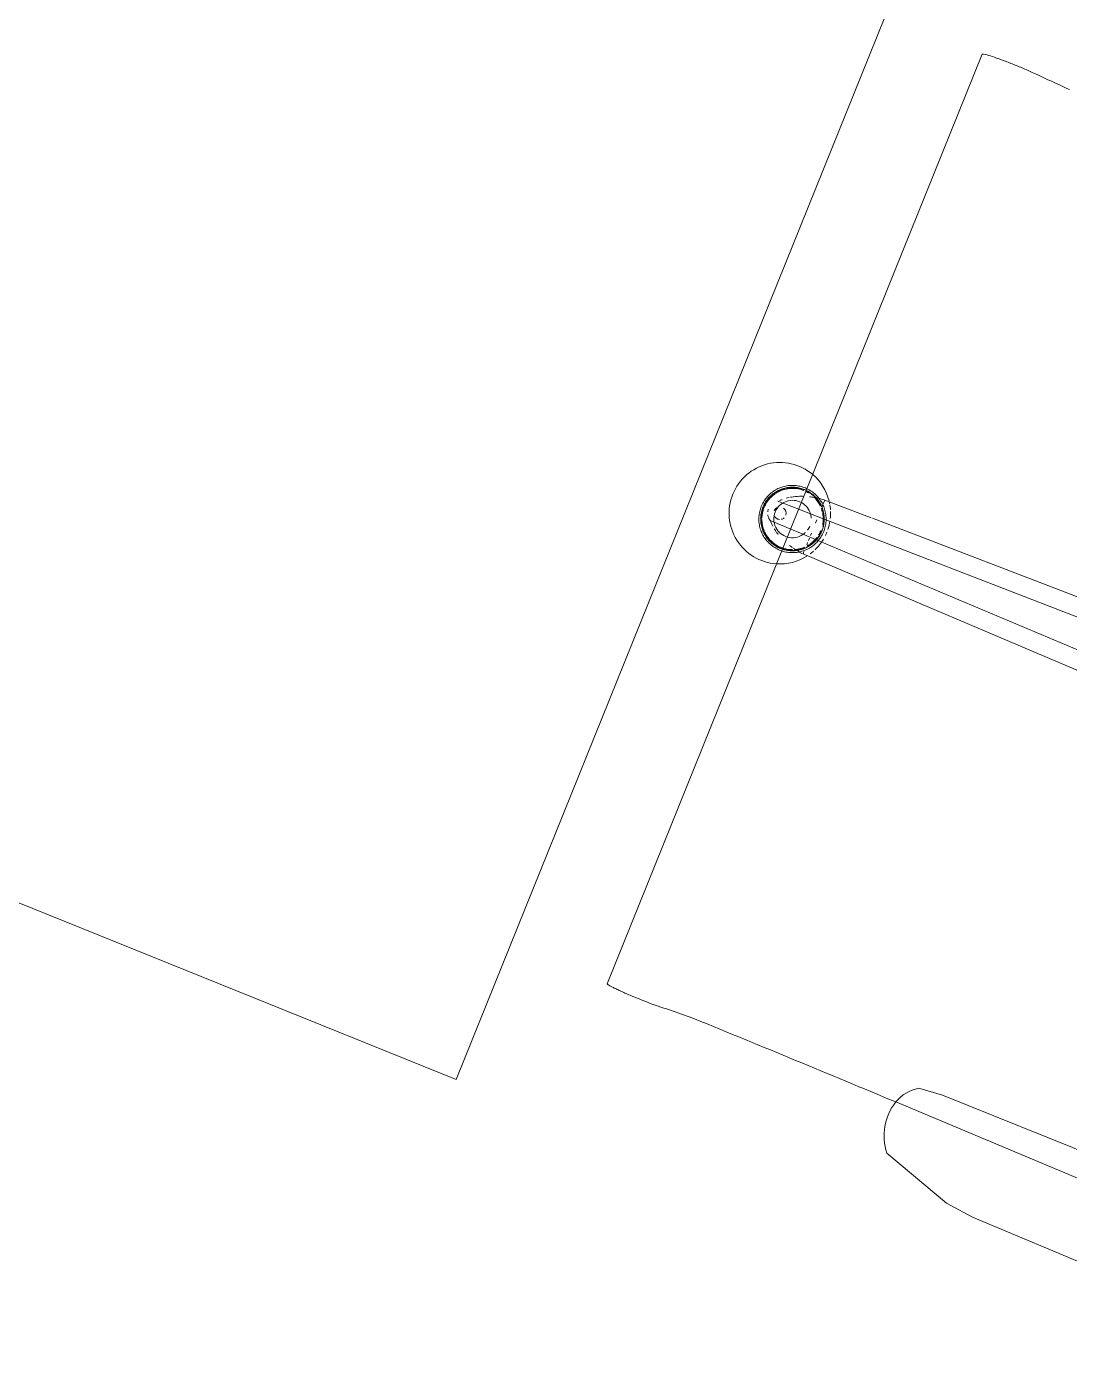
# Model space of a CAD drawing. Header units: inches. Extents: x -13 to 4331, y -638 to 2885.
# Drawn here: x 2852.53 to 2873.71, y 1474.38 to 1501.25 of the extents above; entities that cross this region are included whole.
import ezdxf

# ---------------------------------------------------------------- set-up
doc = ezdxf.new("R2010")
doc.units = ezdxf.units.IN
doc.header["$MEASUREMENT"] = 0
doc.layers.add('I-FURN', color=30, linetype='Continuous', lineweight=9)

# ---------------------------------------------------------------- blocks, each defined once
blk = doc.blocks.new('Furniture 71 - Furniture 50-5502877-FIRST FLOOR POWER _ SIGNAL')
at = {"layer": 'I-FURN'}
for p, q in [((2852.991, 1481.254), (2897.304, 1591.034)), ((2897.304, 1591.034), (2852.991, 1481.254)), ((2814.044, 1496.976), (2852.991, 1481.254)), ((2852.991, 1481.254), (2814.044, 1496.976))]:
    blk.add_line(p, q, dxfattribs=at)
blk = doc.blocks.new('HermanMiller_Collection_Eames_SoftPad_SideChair - Arms Swivel Base-V23-FIRST FLOOR POWER _ SIGNAL')
at = {"layer": 'I-FURN'}
for p, q in [((3.825, 11.821), (-3.174, 11.916)), ((4.418, 11.759), (3.825, 11.821)), ((5.925, 11.269), (4.418, 11.759)), ((6.145, 10.239), (-1.516, 10.346)), ((12.475, -10.136), (12.475, 10.205)), ((-2.766, 9.753), (5.318, 9.753)), ((5.318, 9.753), (5.815, 9.806)), ((0.824, 0.824), (12.054, 0.631)), ((12.054, 0.631), (12.054, 0.58)), ((12.185, 0.65), (12.162, 0.636)), ((12.209, 0.662), (12.185, 0.65)), ((12.234, 0.674), (12.209, 0.662)), ((12.258, 0.261), (1.453, 0.422)), ((12.025, 0.47), (12.008, 0.45)), ((12.042, 0.49), (12.025, 0.47)), ((12.054, 0.433), (12.054, 0.38)), ((12.054, 0.336), (12.054, 0.284)), ((11.874, 0.002), (11.877, -0.024)), ((11.879, 0.145), (11.875, 0.119)), ((11.883, 0.17), (11.879, 0.145)), ((12.054, 0.225), (12.054, 0.176)), ((12.475, 0.258), (12.258, 0.261)), ((12.928, 0.251), (12.475, 0.258)), ((6.161, -0.271), (12.273, -0.18)), ((11.914, -0.174), (11.923, -0.198)), ((12.054, -0.044), (12.054, -0.118)), ((12.273, -0.18), (12.475, -0.177)), ((12.475, -0.177), (12.928, -0.17)), ((12.054, -0.397), (12.054, -0.487)), ((12.054, -0.499), (12.054, -0.55)), ((12.105, -0.49), (12.127, -0.506)), ((12.237, -0.528), (12.26, -0.539)), ((11.017, -0.568), (0.827, -0.743)), ((12.054, -0.55), (11.046, -0.567)), ((12.26, -0.539), (12.284, -0.549)), ((12.284, -0.549), (12.308, -0.558)), ((12.358, -0.572), (12.383, -0.578)), ((12.375, -0.614), (12.402, -0.619)), ((12.402, -0.619), (12.429, -0.624))]:
    blk.add_line(p, q, dxfattribs=at)
at = {"layer": 'I-FURN', "flags": 128}
for points in [[(12.095, 0.589), (12.074, 0.572), (12.053, 0.553), (12.034, 0.534), (12.015, 0.515), (11.997, 0.494), (11.979, 0.473), (11.963, 0.451), (11.948, 0.429), (11.933, 0.405), (11.92, 0.382), (11.907, 0.358), (11.895, 0.333), (11.885, 0.308), (11.875, 0.282), (11.866, 0.256), (11.859, 0.23), (11.852, 0.204), (11.847, 0.177), (11.842, 0.15), (11.839, 0.123), (11.837, 0.095), (11.836, 0.068), (11.835, 0.053)], [(12.474, 0.698), (12.448, 0.696), (12.422, 0.692), (12.397, 0.688), (12.371, 0.683), (12.346, 0.676), (12.322, 0.669), (12.297, 0.661), (12.273, 0.651), (12.249, 0.641), (12.226, 0.63), (12.203, 0.618), (12.181, 0.605), (12.159, 0.591), (12.138, 0.576), (12.117, 0.56), (12.097, 0.544), (12.078, 0.527), (12.06, 0.509), (12.042, 0.49)], [(12.162, 0.636), (12.139, 0.621), (12.116, 0.606), (12.095, 0.589)], [(12.471, 0.735), (12.444, 0.732), (12.417, 0.729), (12.39, 0.724), (12.363, 0.718), (12.337, 0.712), (12.31, 0.704), (12.285, 0.695), (12.259, 0.685), (12.234, 0.674)], [(13.201, 0.053), (13.2, 0.081), (13.199, 0.108), (13.196, 0.135), (13.192, 0.162), (13.187, 0.189), (13.181, 0.216), (13.174, 0.242), (13.166, 0.268), (13.157, 0.294), (13.147, 0.319), (13.136, 0.344), (13.124, 0.369), (13.111, 0.393), (13.097, 0.416), (13.082, 0.439), (13.066, 0.461), (13.049, 0.483), (13.032, 0.504), (13.013, 0.524), (12.994, 0.543), (12.974, 0.562), (12.953, 0.58), (12.932, 0.597), (12.91, 0.613), (12.887, 0.628), (12.864, 0.642), (12.84, 0.656), (12.816, 0.668), (12.791, 0.679), (12.766, 0.69), (12.74, 0.699), (12.714, 0.708), (12.688, 0.715), (12.661, 0.721), (12.634, 0.726), (12.607, 0.73), (12.58, 0.733), (12.553, 0.735), (12.526, 0.736), (12.498, 0.736), (12.471, 0.735)], [(13.164, 0.053), (13.164, 0.079), (13.162, 0.105), (13.16, 0.131), (13.156, 0.156), (13.151, 0.182), (13.146, 0.207), (13.139, 0.232), (13.132, 0.257), (13.123, 0.281), (13.113, 0.305), (13.103, 0.329), (13.091, 0.352), (13.079, 0.374), (13.066, 0.397), (13.051, 0.418), (13.036, 0.439), (13.021, 0.46), (13.004, 0.479), (12.987, 0.499), (12.968, 0.517), (12.949, 0.535), (12.93, 0.551), (12.91, 0.567), (12.889, 0.583), (12.867, 0.597), (12.845, 0.611), (12.823, 0.623), (12.8, 0.635), (12.776, 0.646), (12.752, 0.656), (12.728, 0.665), (12.703, 0.672), (12.679, 0.679), (12.653, 0.685), (12.628, 0.69), (12.602, 0.694), (12.577, 0.697), (12.551, 0.699), (12.525, 0.699), (12.499, 0.699), (12.474, 0.698)], [(12.008, 0.45), (11.993, 0.43), (11.978, 0.408), (11.965, 0.387), (11.952, 0.364), (11.94, 0.341), (11.929, 0.318), (11.919, 0.294), (11.909, 0.27), (11.901, 0.245), (11.894, 0.221), (11.888, 0.195), (11.883, 0.17)], [(11.835, 0.053), (11.836, 0.026), (11.838, -0.001), (11.84, -0.028), (11.844, -0.055), (11.849, -0.082), (11.855, -0.109), (11.862, -0.135), (11.87, -0.161), (11.879, -0.187), (11.889, -0.212), (11.9, -0.237), (11.913, -0.262), (11.926, -0.286), (11.94, -0.309), (11.955, -0.332), (11.971, -0.354), (11.987, -0.376), (12.005, -0.397), (12.023, -0.417), (12.043, -0.436), (12.062, -0.455), (12.083, -0.473), (12.105, -0.49)], [(11.875, 0.119), (11.873, 0.093), (11.872, 0.067), (11.872, 0.053)], [(11.872, 0.053), (11.873, 0.028), (11.874, 0.002)], [(12.484, -0.628), (12.511, -0.629), (12.538, -0.629), (12.565, -0.628), (12.593, -0.625), (12.62, -0.622), (12.647, -0.617), (12.673, -0.611), (12.7, -0.605), (12.726, -0.597), (12.752, -0.588), (12.777, -0.578), (12.802, -0.567), (12.827, -0.556), (12.851, -0.543), (12.875, -0.529), (12.898, -0.514), (12.92, -0.499), (12.942, -0.482), (12.963, -0.465), (12.983, -0.447), (13.003, -0.428), (13.022, -0.408), (13.04, -0.387), (13.057, -0.366), (13.073, -0.344), (13.089, -0.322), (13.103, -0.299), (13.117, -0.275), (13.13, -0.251), (13.141, -0.226), (13.152, -0.201), (13.162, -0.175), (13.17, -0.149), (13.178, -0.123), (13.184, -0.097), (13.19, -0.07), (13.194, -0.043), (13.198, -0.016), (13.2, 0.011), (13.201, 0.039), (13.201, 0.053)], [(12.485, -0.592), (12.511, -0.593), (12.537, -0.592), (12.563, -0.591), (12.589, -0.589), (12.614, -0.585), (12.64, -0.581), (12.665, -0.576), (12.69, -0.569), (12.715, -0.562), (12.739, -0.554), (12.763, -0.544), (12.787, -0.534), (12.81, -0.523), (12.833, -0.511), (12.855, -0.498), (12.877, -0.484), (12.898, -0.469), (12.919, -0.453), (12.939, -0.437), (12.958, -0.42), (12.977, -0.402), (12.995, -0.383), (13.012, -0.364), (13.028, -0.343), (13.043, -0.323), (13.058, -0.301), (13.072, -0.28), (13.085, -0.257), (13.097, -0.234), (13.108, -0.211), (13.118, -0.187), (13.127, -0.163), (13.135, -0.138), (13.142, -0.114), (13.149, -0.089), (13.154, -0.063), (13.158, -0.038), (13.161, -0.012), (13.163, 0.014), (13.164, 0.04), (13.164, 0.053)], [(11.877, -0.024), (11.88, -0.049), (11.885, -0.075), (11.891, -0.1), (11.897, -0.125), (11.905, -0.15), (11.914, -0.174)], [(11.923, -0.198), (11.934, -0.222), (11.945, -0.245), (11.958, -0.268), (11.971, -0.29), (11.985, -0.311), (12, -0.332), (12.016, -0.353), (12.032, -0.373)], [(12.032, -0.373), (12.05, -0.392), (12.068, -0.41), (12.087, -0.428), (12.107, -0.445), (12.127, -0.461), (12.148, -0.476), (12.169, -0.49), (12.191, -0.504), (12.214, -0.516), (12.237, -0.528)], [(12.127, -0.506), (12.149, -0.521), (12.173, -0.535), (12.196, -0.549), (12.221, -0.561), (12.246, -0.573), (12.271, -0.583), (12.296, -0.592), (12.322, -0.601), (12.349, -0.608), (12.375, -0.614)], [(12.308, -0.558), (12.333, -0.565), (12.358, -0.572)], [(12.383, -0.578), (12.408, -0.583), (12.434, -0.587), (12.46, -0.59), (12.485, -0.592)], [(12.429, -0.624), (12.456, -0.627), (12.484, -0.628)]]:
    blk.add_lwpolyline(points, dxfattribs=at)
at = {"layer": 'I-FURN'}
for centre, radius, start, end in [((5.073, 10.548), 1.116, 343.9109, 40.257), ((5.398, 10.465), 0.781, 302.3218, 343.1534), ((12.8, 0.04), 1.03, 108.4953, 144), ((12.8, 0.04), 1.03, 0, 108), ((12.8, 0.04), 1.03, 148.7856, 153.6867), ((12.518, 0.053), 0.637, 94.3578, 135), ((12.518, 0.053), 0.622, 124.0419, 134.9647), ((12.518, 0.053), 0.622, 115.4816, 123.5707), ((12.518, 0.053), 0.622, 101.424, 112.2945), ((12.518, 0.053), 0.622, 94.465, 100.9543), ((12.518, 0.053), 0.637, 0, 94.3578), ((12.518, 0.053), 0.622, 79.0457, 94.465), ((12.518, 0.053), 0.622, 67.7055, 78.576), ((12.518, 0.053), 0.622, 56.4293, 67.1871), ((12.518, 0.053), 0.622, 45.0353, 55.9581), ((12.8, 0.04), 1.03, 156.0244, 171.0649), ((12.518, 0.053), 0.637, 140.8774, 169.056), ((12.518, 0.053), 0.622, 158.3298, 164.4912), ((12.518, 0.053), 0.622, 146.9418, 157.2812), ((12.518, 0.053), 0.622, 139.8976, 145.8992), ((12.518, 0.053), 0.38, 96.8866, 145.6665), ((12.518, 0.053), 0.38, 0, 96.8866), ((12.518, 0.053), 0.622, 34.1008, 45), ((12.518, 0.053), 0.622, 22.7188, 33.6246), ((12.518, 0.053), 0.622, 11.3511, 20.6884), ((12.8, 0.04), 1.03, 176.0391, 180), ((12.518, 0.053), 0.637, 170.6389, 180), ((12.518, 0.053), 0.622, 169.8447, 179.5239), ((12.518, 0.053), 0.38, 165.661, 180), ((12.518, 0.053), 0.38, 145.6665, 156.5579), ((12.518, 0.053), 0.38, 263.1134, 360), ((12.8, 0.04), 1.03, 252, 360), ((12.518, 0.053), 0.637, 270, 360), ((12.8, 0.04), 0.127, 184.7567, 256.1796), ((12.8, 0.04), 0.127, 184.7567, 256.1796), ((12.8, 0.04), 0.127, 124.9824, 154.5042), ((12.8, 0.04), 0.127, 124.9824, 154.5042), ((12.8, 0.04), 0.127, 90, 108.5099), ((12.8, 0.04), 0.127, 90, 108.5099), ((12.8, 0.04), 0.127, 82.1361, 90), ((12.8, 0.04), 0.127, 82.1361, 90), ((12.8, 0.04), 0.127, 51.4692, 82.1361), ((12.8, 0.04), 0.127, 51.4692, 82.1361), ((12.8, 0.04), 0.127, 317.6646, 358.4449), ((12.8, 0.04), 0.127, 317.6646, 358.4449), ((12.518, 0.053), 0.622, 337.7739, 359.5239), ((12.518, 0.053), 0.622, 0, 10.841), ((12.8, 0.04), 1.03, 183.4238, 192.9674), ((12.8, 0.04), 1.03, 195.9804, 203.9756), ((12.518, 0.053), 0.637, 188.274, 202.5408), ((12.518, 0.053), 0.622, 191.3511, 202.2261), ((12.518, 0.053), 0.637, 203.7752, 221.7534), ((12.518, 0.053), 0.622, 204.3365, 213.6246), ((12.518, 0.053), 0.38, 204.9063, 218.3244), ((12.518, 0.053), 0.38, 218.3244, 263.1134), ((12.518, 0.053), 0.622, 326.3754, 337.2812), ((12.8, 0.04), 1.03, 206.3133, 211.2144), ((12.8, 0.04), 1.03, 212.1616, 215.0846), ((12.518, 0.053), 0.622, 215.8798, 222.7979), ((12.518, 0.053), 0.637, 225, 231.436), ((12.518, 0.053), 0.622, 227.0714, 235.9581), ((12.518, 0.053), 0.637, 231.436, 265.6422), ((12.518, 0.053), 0.622, 236.4293, 247.1871), ((12.518, 0.053), 0.622, 281.424, 292.2945), ((12.518, 0.053), 0.622, 292.8129, 303.5707), ((12.518, 0.053), 0.622, 304.0419, 314.9647), ((12.518, 0.053), 0.622, 315, 325.8992), ((12.8, 0.04), 1.03, 216, 251.5047), ((12.518, 0.053), 0.622, 259.0457, 265.535), ((12.518, 0.053), 0.622, 270, 280.9543)]:
    blk.add_arc(centre, radius, start, end, dxfattribs=at)
for points in [[(10.564, 10.201), (9.822, 10.205), (8.344, 10.215), (6.876, 10.23), (6.145, 10.239)], [(11.534, 10.248), (11.37, 10.241), (11.044, 10.225), (10.724, 10.209), (10.564, 10.201)], [(12.279, 0.598), (12.205, 0.614), (12.13, 0.625), (12.054, 0.631)], [(12.37, 0.574), (12.347, 0.581), (12.324, 0.586), (12.3, 0.591)], [(12.717, 0.423), (12.701, 0.433), (12.685, 0.443), (12.669, 0.452)], [(12.928, 0.251), (12.898, 0.281), (12.867, 0.31), (12.835, 0.336)], [(12.967, 0.22), (12.955, 0.232), (12.942, 0.242), (12.928, 0.251)], [(12.975, 0.212), (12.973, 0.215), (12.97, 0.217), (12.967, 0.22)], [(13.014, 0.163), (13.008, 0.172), (12.996, 0.189), (12.983, 0.205), (12.975, 0.212)], [(12.858, -0.236), (12.873, -0.223), (12.888, -0.209), (12.903, -0.195)], [(12.054, -0.55), (12.145, -0.543), (12.235, -0.529), (12.323, -0.507)], [(12.323, -0.507), (12.338, -0.503), (12.354, -0.498), (12.37, -0.494)], [(12.671, -0.371), (12.688, -0.361), (12.704, -0.35), (12.721, -0.34)], [(12.746, -0.323), (12.763, -0.311), (12.779, -0.3), (12.795, -0.288)], [(10.564, -10.132), (10.724, -10.141), (11.044, -10.156), (11.37, -10.172), (11.534, -10.18)]]:
    blk.add_open_spline(points, degree=3, dxfattribs=at)
for points, knots in [([(12.475, 10.205), (12.475, 10.208), (12.468, 10.213), (12.436, 10.221), (12.384, 10.228), (12.314, 10.234), (12.228, 10.24), (12.094, 10.246), (11.86, 10.252), (11.651, 10.251), (11.534, 10.248)], [0, 0, 0, 0, 0.090909, 0.181818, 0.272727, 0.363636, 0.454545, 0.545455, 0.727273, 1, 1, 1, 1]), ([(12.786, 0.375), (12.77, 0.387), (12.752, 0.4), (12.734, 0.412), (12.732, 0.413)], [-0.81167029, -0.81167029, -0.81167029, -0.81167029, -0.75, -0.74368591, -0.74368591, -0.74368591, -0.74368591]), ([(13.048, 0.054), (13.048, 0.06), (13.046, 0.077), (13.042, 0.094), (13.039, 0.104)], [-0.47448148, -0.47448148, -0.47448148, -0.47448148, -0.4375, -0.375, -0.375, -0.375, -0.375]), ([(12.477, -0.459), (12.493, -0.454), (12.558, -0.429), (12.622, -0.399), (12.669, -0.372)], [-0.5499889, -0.5499889, -0.5499889, -0.5499889, -0.5, -0.3333333, -0.3333333, -0.3333333, -0.3333333]), ([(11.534, -10.18), (11.612, -10.181), (11.775, -10.183), (12.102, -10.179), (12.399, -10.163), (12.474, -10.144), (12.475, -10.136)], [0, 0, 0, 0, 0.181818, 0.363636, 0.727273, 1, 1, 1, 1])]:
    blk.add_open_spline(points, degree=3, knots=knots, dxfattribs=at)

msp = doc.modelspace()

# ---------------------------------------------------------------- block references
at = {"layer": 'I-FURN'}
msp.add_blockref('Furniture 71 - Furniture 50-5502877-FIRST FLOOR POWER _ SIGNAL', (8.265, -1.377), dxfattribs=at)
at = {"layer": 'I-FURN', "rotation": 158.0181849649918}
msp.add_blockref('HermanMiller_Collection_Eames_SoftPad_SideChair - Arms Swivel Base-V23-FIRST FLOOR POWER _ SIGNAL', (2879.711, 1486.616), dxfattribs=at)

doc.saveas('drawing.dxf')
